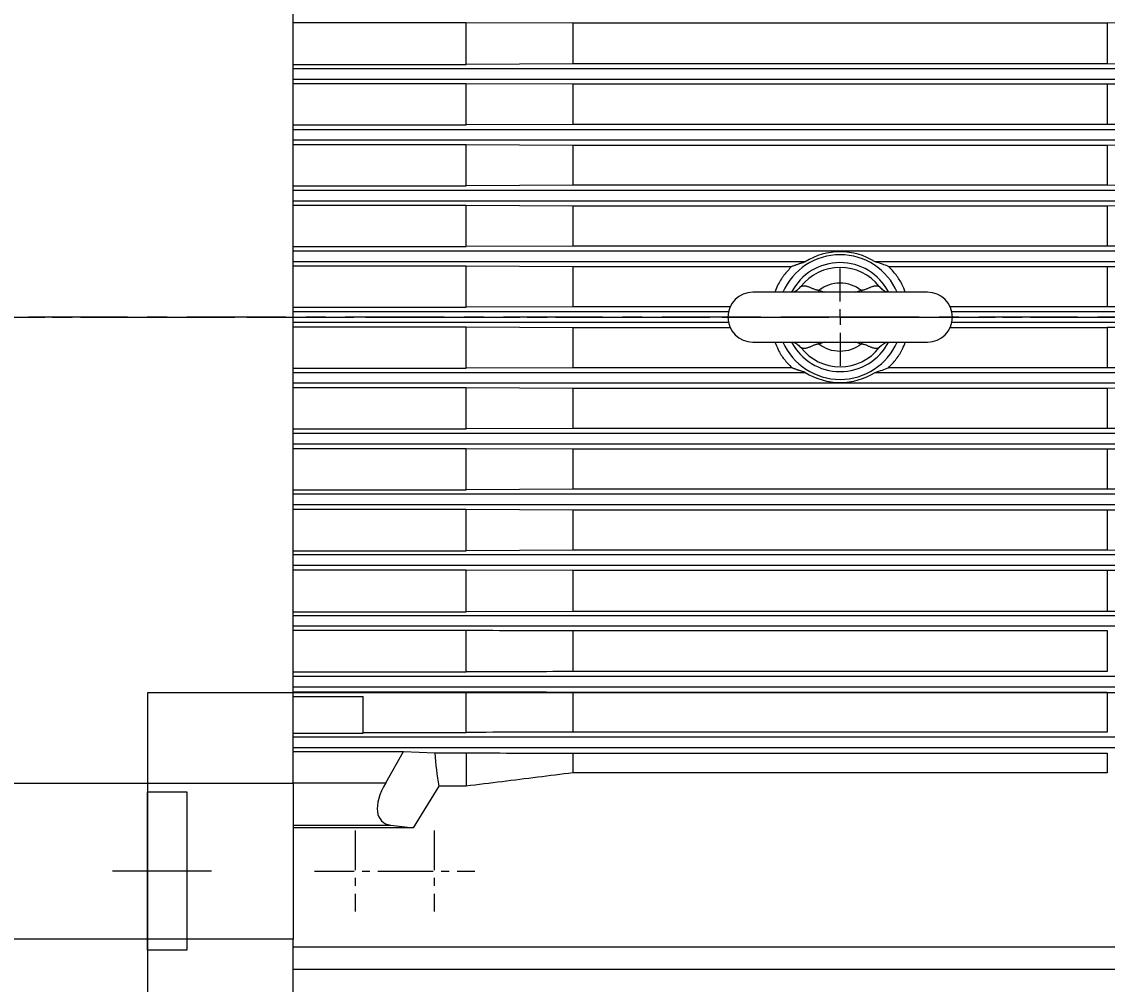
# Model space of a CAD drawing. Header units: millimetres. Extents: x -1229 to 6348, y -522 to 5252.
# Drawn here: x 489.4 to 837.7, y 2874.5 to 3183.5 of the extents above; entities that cross this region are included whole.
import ezdxf

# ---------------------------------------------------------------- set-up
doc = ezdxf.new("R2010")
doc.units = ezdxf.units.MM
doc.header["$LTSCALE"] = 25.4
doc.linetypes.add('CENTER', pattern=[2, 1.25, -0.25, 0.25, -0.25])
doc.linetypes.add('CENTERX2', pattern=[0.8, 0.5, -0.1, 0.1, -0.1])
doc.layers.get('Defpoints').update_dxf_attribs({"lineweight": 5})
for name, color, linetype, lineweight in [('Centerline', 5, 'CENTERX2', 5), ('CL', 1, 'CENTER', 5), ('TEXT', 104, 'Continuous', 5)]:
    doc.layers.add(name, color=color, linetype=linetype, lineweight=lineweight)
doc.styles.get("Standard").update_dxf_attribs({"font": 'arial.ttf'})
doc.dimstyles.new('STANDARD 2 PLCS$3', dxfattribs={"dimtxt": 25.4, "dimasz": 12.7, "dimexe": 4.572, "dimexo": 1.5875, "dimgap": 2.286, "dimtad": 0, "dimtih": 1, "dimtoh": 1, "dimzin": 4, "dimdsep": 46, "dimtxsty": 'Standard', "dimcen": 2.286, "dimaunit": 1, "dimadec": 0, "dimazin": 1, "dimtfac": 1, "dimtofl": 0, "dimtmove": 1, "dimatfit": 3, "dimfxl": 25.4, "dimtolj": 1, "dimtzin": 4, "dimarcsym": 0})

# ---------------------------------------------------------------- blocks, each defined once
blk = doc.blocks.new('HHI 365TS TOP VIEW')
at = {"color": 7, "linetype": 'Continuous', "lineweight": 5}
for p, q in [((-575.2, -149.65), (-575.2, 149.65)), ((-575.2, 94.6), (-519.7, 94.6)), ((-519.7, 94.6), (-485.41, 94.49)), ((-519.7, 81.11), (-519.7, 94.6)), ((-485.41, 94.49), (-313.99, 94.49)), ((-485.41, 94.49), (-485.41, 81.26)), ((-313.99, 94.49), (-279.7, 94.6)), ((-313.99, 94.49), (-313.99, 81.26)), ((-575.2, 81.11), (-519.7, 81.11)), ((-485.41, 81.26), (-519.7, 81.11)), ((-313.99, 81.26), (-485.41, 81.26)), ((-279.7, 81.11), (-313.99, 81.26)), ((-575.2, 79.75), (-221.2, 79.75)), ((-221.2, 76.25), (-575.2, 76.25)), ((-575.2, 75), (-519.7, 75)), ((-519.7, 75), (-485.41, 74.86)), ((-519.7, 61.7), (-519.7, 75)), ((-485.41, 74.86), (-313.99, 74.86)), ((-485.41, 74.86), (-485.41, 61.87)), ((-313.99, 74.86), (-279.7, 75)), ((-313.99, 74.86), (-313.99, 61.87)), ((-575.2, 61.7), (-519.7, 61.7)), ((-575.2, 60.25), (-221.2, 60.25)), ((-485.41, 61.87), (-519.7, 61.7)), ((-313.99, 61.87), (-485.41, 61.87)), ((-279.7, 61.7), (-313.99, 61.87)), ((-221.2, 56.75), (-575.2, 56.75)), ((-575.2, 55.4), (-519.7, 55.4)), ((-519.7, 55.4), (-485.41, 55.24)), ((-519.7, 42.16), (-519.7, 55.4)), ((-485.41, 55.24), (-313.99, 55.24)), ((-485.41, 55.24), (-485.41, 42.33)), ((-313.99, 55.24), (-279.7, 55.4)), ((-313.99, 55.24), (-313.99, 42.33)), ((-575.2, 42.16), (-519.7, 42.16)), ((-485.41, 42.33), (-519.7, 42.16)), ((-313.99, 42.33), (-485.41, 42.33)), ((-279.7, 42.16), (-313.99, 42.33)), ((-575.2, 40.75), (-221.2, 40.75)), ((-221.2, 37.25), (-575.2, 37.25)), ((-575.2, 35.91), (-519.7, 35.91)), ((-519.7, 35.91), (-485.41, 35.74)), ((-519.7, 22.61), (-519.7, 35.91)), ((-485.41, 35.74), (-313.99, 35.74)), ((-485.41, 35.74), (-485.41, 22.79)), ((-313.99, 35.74), (-279.7, 35.91)), ((-313.99, 35.74), (-313.99, 22.79)), ((-575.2, 22.61), (-519.7, 22.61)), ((-575.2, 21.25), (-221.2, 21.25)), ((-485.41, 22.79), (-519.7, 22.61)), ((-313.99, 22.79), (-485.41, 22.79)), ((-279.7, 22.61), (-313.99, 22.79)), ((-410.9, 17.75), (-575.2, 17.75)), ((-221.2, 17.75), (-388.5, 17.75)), ((-575.2, 16.42), (-519.7, 16.42)), ((-519.7, 16.42), (-485.41, 16.25)), ((-519.7, 3.15), (-519.7, 16.42)), ((-485.41, 16.25), (-415.25, 16.25)), ((-485.41, 16.25), (-485.41, 3.34)), ((-399.7, 5), (-399.7, 15.61)), ((-384.15, 16.25), (-313.99, 16.25)), ((-313.99, 16.25), (-279.7, 16.42)), ((-313.99, 16.25), (-313.99, 3.34)), ((-371.7, 8), (-427.7, 8)), ((-412.82, 9.17), (-412.27, 9.79)), ((-406.5, 8.66), (-406.77, 8)), ((-406.5, 8.66), (-404.77, 8)), ((-394.62, 8), (-392.9, 8.66)), ((-392.63, 8), (-392.9, 8.66)), ((-387.13, 9.79), (-386.59, 9.16)), ((-575.2, 3.15), (-519.7, 3.15)), ((-575.2, 1.75), (-435.51, 1.75)), ((-485.41, 3.34), (-519.7, 3.15)), ((-434.97, 3.34), (-485.41, 3.34)), ((-399.7, 0), (-399.7, 2.5)), ((-313.99, 3.34), (-364.43, 3.34)), ((-363.89, 1.75), (-221.2, 1.75)), ((-279.7, 3.15), (-313.99, 3.34)), ((-435.51, -1.75), (-575.2, -1.75)), ((-575.2, -3.15), (-519.7, -3.15)), ((-519.7, -3.15), (-485.41, -3.34)), ((-519.7, -16.42), (-519.7, -3.15)), ((-485.41, -3.34), (-434.97, -3.34)), ((-485.41, -3.34), (-485.41, -16.25)), ((-404.7, 0), (-415.31, 0)), ((-399.7, 0), (-402.2, 0)), ((-399.7, 0), (-399.7, -2.5)), ((-399.7, 0), (-397.2, 0)), ((-394.7, 0), (-384.09, 0)), ((-364.43, -3.34), (-313.99, -3.34)), ((-221.2, -1.75), (-363.89, -1.75)), ((-279.7, -3.15), (-313.99, -3.34)), ((-313.99, -3.34), (-313.99, -16.25)), ((-399.7, -5), (-399.7, -15.61)), ((-427.7, -8), (-371.7, -8)), ((-412.27, -9.79), (-412.81, -9.16)), ((-406.77, -8), (-406.5, -8.66)), ((-404.78, -8), (-406.5, -8.66)), ((-392.9, -8.66), (-394.62, -8)), ((-392.9, -8.66), (-392.63, -8)), ((-386.58, -9.17), (-387.13, -9.79)), ((-575.2, -16.42), (-519.7, -16.42)), ((-485.41, -16.25), (-519.7, -16.42)), ((-415.25, -16.25), (-485.41, -16.25)), ((-313.99, -16.25), (-384.15, -16.25)), ((-279.7, -16.42), (-313.99, -16.25)), ((-575.2, -17.75), (-410.9, -17.75)), ((-388.5, -17.75), (-221.2, -17.75)), ((-221.2, -21.25), (-575.2, -21.25)), ((-575.2, -22.61), (-519.7, -22.61)), ((-519.7, -22.61), (-485.41, -22.79)), ((-519.7, -35.91), (-519.7, -22.61)), ((-485.41, -22.79), (-313.99, -22.79)), ((-485.41, -22.79), (-485.41, -35.74)), ((-313.99, -22.79), (-279.7, -22.61)), ((-313.99, -22.79), (-313.99, -35.74)), ((-575.2, -35.91), (-519.7, -35.91)), ((-575.2, -37.25), (-221.2, -37.25)), ((-485.41, -35.74), (-519.7, -35.91)), ((-313.99, -35.74), (-485.41, -35.74)), ((-279.7, -35.91), (-313.99, -35.74)), ((-221.2, -40.75), (-575.2, -40.75)), ((-575.2, -42.16), (-519.7, -42.16)), ((-519.7, -42.16), (-485.41, -42.33)), ((-519.7, -55.4), (-519.7, -42.16)), ((-485.41, -42.33), (-313.99, -42.33)), ((-485.41, -42.33), (-485.41, -55.24)), ((-313.99, -42.33), (-279.7, -42.16)), ((-313.99, -42.33), (-313.99, -55.24)), ((-575.2, -55.4), (-519.7, -55.4)), ((-485.41, -55.24), (-519.7, -55.4)), ((-313.99, -55.24), (-485.41, -55.24)), ((-279.7, -55.4), (-313.99, -55.24)), ((-575.2, -56.75), (-221.2, -56.75)), ((-221.2, -60.25), (-575.2, -60.25)), ((-575.2, -61.7), (-519.7, -61.7)), ((-519.7, -61.7), (-485.41, -61.87)), ((-519.7, -75), (-519.7, -61.7)), ((-485.41, -61.87), (-313.99, -61.87)), ((-485.41, -61.87), (-485.41, -74.86)), ((-313.99, -61.87), (-279.7, -61.7)), ((-313.99, -61.87), (-313.99, -74.86)), ((-575.2, -75), (-519.7, -75)), ((-575.2, -76.25), (-221.2, -76.25)), ((-485.41, -74.86), (-519.7, -75)), ((-313.99, -74.86), (-485.41, -74.86)), ((-279.7, -75), (-313.99, -74.86)), ((-221.2, -79.75), (-575.2, -79.75)), ((-575.2, -81.11), (-519.7, -81.11)), ((-519.7, -81.11), (-485.41, -81.26)), ((-519.7, -94.6), (-519.7, -81.11)), ((-485.41, -81.26), (-313.99, -81.26)), ((-485.41, -81.26), (-485.41, -94.49)), ((-313.99, -81.26), (-279.7, -81.11)), ((-313.99, -81.26), (-313.99, -94.49)), ((-575.2, -94.6), (-519.7, -94.6)), ((-575.2, -95.75), (-221.2, -95.75)), ((-485.41, -94.49), (-519.7, -94.6)), ((-313.99, -94.49), (-485.41, -94.49)), ((-279.7, -94.6), (-313.99, -94.49)), ((-221.2, -99.25), (-575.2, -99.25)), ((-575.2, -100.51), (-519.7, -100.51)), ((-519.7, -113.91), (-519.7, -100.51)), ((-485.41, -100.63), (-313.99, -100.63)), ((-485.41, -100.63), (-485.41, -113.79)), ((-313.99, -100.63), (-313.99, -113.79)), ((-575.2, -113.91), (-519.7, -113.91)), ((-313.99, -113.79), (-485.41, -113.79)), ((-575.2, -115.25), (-221.2, -115.25)), ((-221.2, -118.75), (-575.2, -118.75)), ((-575.2, -120.24), (-519.7, -120.24)), ((-575.2, -121.82), (-552.7, -121.82)), ((-552.7, -133.56), (-552.7, -121.82)), ((-519.7, -133.31), (-519.7, -120.24)), ((-485.41, -120.37), (-313.99, -120.37)), ((-485.41, -120.37), (-485.41, -133.19)), ((-313.99, -120.37), (-313.99, -133.19)), ((-575.2, -133.56), (-552.7, -133.56)), ((-575.2, -134.75), (-221.2, -134.75)), ((-552.7, -133.31), (-519.7, -133.31)), ((-313.99, -133.19), (-485.41, -133.19)), ((-221.2, -138.25), (-575.2, -138.25)), ((-575.2, -139.45), (-539.73, -139.45)), ((-545.48, -149.45), (-539.73, -139.45)), ((-539.73, -139.45), (-529.73, -139.87)), ((-529.73, -139.87), (-519.7, -139.87)), ((-519.7, -139.87), (-519.7, -150.55)), ((-485.41, -140.01), (-313.99, -140.01)), ((-485.41, -140.01), (-485.41, -146.3)), ((-313.99, -140.01), (-313.99, -146.3)), ((-755.2, -149.65), (-575.2, -149.65)), ((-575.2, -149.45), (-545.48, -149.45)), ((-575.2, -149.65), (-575.2, -199.67)), ((-313.99, -146.3), (-485.41, -146.3)), ((-528.41, -150.55), (-536.71, -163.96)), ((-519.7, -150.55), (-528.41, -150.55)), ((-575.2, -163.08), (-543.8, -163.08)), ((-543.8, -163.08), (-536.71, -163.96)), ((-536.71, -163.96), (-575.2, -163.96)), ((-575.2, -199.67), (-755.2, -199.67)), ((-575.2, -231), (-575.2, -199.67)), ((-575.2, -202.18), (-221.2, -202.18)), ((-575.2, -209.33), (-221.2, -209.33))]:
    blk.add_line(p, q, dxfattribs=at)
for centre, radius, start, end in [((-399.7, 0), 20.99, 57.7539, 122.2461), ((-399.7, 0), 20, 23.5782, 156.4218), ((-399.7, 0), 17.5, 27.4671, 152.7971), ((-399.7, 0), 15.94, 37.9236, 142.0764), ((-427.7, 0), 8, 90, 270), ((-371.7, 0), 8, 270, 90), ((-399.7, 0), 20, 203.5782, 336.4218), ((-399.7, 0), 17.5, 207.2029, 332.398), ((-399.7, 0), 15.94, 217.9236, 322.0764), ((-399.7, 0), 20.99, 237.7539, 302.2461)]:
    blk.add_arc(centre, radius, start, end, dxfattribs=at)
for centre, major_axis, start_param, end_param in [((-324.49, 0), (186.25, 186.25), 2.755771, 2.829283), ((-533.19, -148.14), (13.59, 13.59), 2.094395, 3.490659)]:
    blk.add_ellipse(centre, major_axis=major_axis, ratio=0.466308, start_param=start_param, end_param=end_param, dxfattribs=at)
for points, knots in [([(-415.25, 16.25), (-415.12, 16.3), (-414.86, 16.4), (-414.46, 16.56), (-414.07, 16.71), (-413.67, 16.85), (-413.28, 16.99), (-412.88, 17.13), (-412.49, 17.26), (-412.09, 17.39), (-411.69, 17.51), (-411.3, 17.63), (-411.03, 17.71), (-410.9, 17.75)], [0, 0, 0, 0, 0.103995, 0.205368, 0.304119, 0.400251, 0.493765, 0.584664, 0.672948, 0.758622, 0.841686, 0.922145, 1, 1, 1, 1]), ([(-384.15, 16.25), (-384.78, 16.5), (-385.44, 16.75), (-386.87, 17.25), (-387.64, 17.5), (-388.5, 17.75)], [0, 0, 0, 0, 0.5, 0.5, 1, 1, 1, 1]), ([(-415.25, 16.25), (-416.1, 15.34), (-417.83, 13.49), (-419.61, 10.66), (-420.34, 8.73), (-420.62, 8)], [0, 0, 0, 0, 0.376948, 0.764816, 1, 1, 1, 1]), ([(-378.79, 8), (-379.12, 8.85), (-379.87, 10.81), (-381.68, 13.62), (-383.32, 15.36), (-384.15, 16.25)], [0, 0, 0, 0, 0.275569, 0.63315, 1, 1, 1, 1]), ([(-406.5, 8.66), (-404.56, 10.19), (-402.16, 11.01), (-397.24, 11.01), (-394.84, 10.19), (-392.9, 8.66)], [0, 0, 0, 0, 0.5, 0.5, 1, 1, 1, 1]), ([(-412.79, 9.31), (-413.15, 8.94), (-413.7, 8.39), (-414.63, 8.05), (-415.03, 8.02), (-415.28, 8)], [0, 0, 0, 0, 0.434241, 0.653995, 1, 1, 1, 1]), ([(-412.27, 9.79), (-412.24, 9.82), (-412.18, 9.86), (-412.08, 9.91), (-411.97, 9.95), (-411.86, 9.99), (-411.75, 10.02), (-411.63, 10.05), (-411.52, 10.06), (-411.39, 10.07), (-411.21, 10.08), (-410.97, 10.06), (-410.65, 10.01), (-410.31, 9.93), (-409.92, 9.8), (-409.53, 9.64), (-409.13, 9.47), (-408.76, 9.3), (-408.33, 9.12), (-407.9, 8.95), (-407.49, 8.82), (-407.13, 8.74), (-406.82, 8.69), (-406.6, 8.67), (-406.5, 8.66)], [0, 0, 0, 0, 0.029112, 0.057905, 0.086379, 0.114534, 0.142371, 0.169891, 0.197096, 0.223987, 0.250568, 0.31244, 0.375724, 0.432661, 0.500226, 0.580516, 0.62547, 0.693877, 0.750267, 0.816182, 0.875381, 0.917476, 0.958931, 1, 1, 1, 1]), ([(-392.9, 8.66), (-392.84, 8.67), (-392.71, 8.68), (-392.52, 8.7), (-392.32, 8.73), (-392.13, 8.77), (-391.86, 8.84), (-391.49, 8.96), (-391.06, 9.12), (-390.64, 9.31), (-390.27, 9.47), (-389.87, 9.65), (-389.48, 9.8), (-389.09, 9.93), (-388.75, 10.01), (-388.43, 10.06), (-388.15, 10.08), (-387.91, 10.07), (-387.69, 10.03), (-387.49, 9.98), (-387.3, 9.9), (-387.19, 9.83), (-387.13, 9.79)], [0, 0, 0, 0, 0.024875, 0.049859, 0.075011, 0.100386, 0.126041, 0.184933, 0.250531, 0.30697, 0.375525, 0.420078, 0.500086, 0.568001, 0.625285, 0.688118, 0.749579, 0.797618, 0.84667, 0.896747, 0.947856, 1, 1, 1, 1]), ([(-384.12, 8), (-384.37, 8.02), (-384.77, 8.05), (-385.7, 8.39), (-386.25, 8.94), (-386.61, 9.31)], [0, 0, 0, 0, 0.345286, 0.565134, 1, 1, 1, 1]), ([(-420.61, -8), (-420.28, -8.85), (-419.53, -10.81), (-417.72, -13.62), (-416.08, -15.36), (-415.25, -16.25)], [0, 0, 0, 0, 0.275569, 0.63315, 1, 1, 1, 1]), ([(-415.28, -8), (-415.03, -8.02), (-414.63, -8.05), (-413.7, -8.39), (-413.15, -8.94), (-412.79, -9.31)], [0, 0, 0, 0, 0.345286, 0.565134, 1, 1, 1, 1]), ([(-406.5, -8.66), (-406.56, -8.67), (-406.69, -8.68), (-406.88, -8.7), (-407.08, -8.73), (-407.27, -8.77), (-407.54, -8.84), (-407.91, -8.96), (-408.34, -9.12), (-408.76, -9.31), (-409.13, -9.47), (-409.53, -9.65), (-409.92, -9.8), (-410.31, -9.93), (-410.65, -10.01), (-410.97, -10.06), (-411.25, -10.08), (-411.49, -10.07), (-411.71, -10.03), (-411.91, -9.98), (-412.1, -9.9), (-412.21, -9.83), (-412.27, -9.79)], [0, 0, 0, 0, 0.0248748, 0.0498591, 0.0750107, 0.1003862, 0.126041, 0.1849332, 0.2505305, 0.3069713, 0.3755249, 0.4200803, 0.5000863, 0.568001, 0.6252851, 0.6881177, 0.7495793, 0.7976175, 0.8466699, 0.8967472, 0.9478564, 1, 1, 1, 1]), ([(-392.9, -8.66), (-394.84, -10.19), (-397.24, -11.01), (-402.16, -11.01), (-404.56, -10.19), (-406.5, -8.66)], [0, 0, 0, 0, 0.5, 0.5, 1, 1, 1, 1]), ([(-387.13, -9.79), (-387.16, -9.82), (-387.22, -9.86), (-387.32, -9.91), (-387.43, -9.95), (-387.54, -9.99), (-387.65, -10.02), (-387.77, -10.05), (-387.88, -10.06), (-388.01, -10.07), (-388.19, -10.08), (-388.43, -10.06), (-388.75, -10.01), (-389.09, -9.93), (-389.48, -9.8), (-389.87, -9.64), (-390.27, -9.47), (-390.64, -9.3), (-391.07, -9.12), (-391.5, -8.95), (-391.91, -8.82), (-392.27, -8.74), (-392.58, -8.69), (-392.8, -8.67), (-392.9, -8.66)], [0, 0, 0, 0, 0.029112, 0.057905, 0.086379, 0.114534, 0.142371, 0.169891, 0.197096, 0.223987, 0.250568, 0.31244, 0.375724, 0.432661, 0.500226, 0.580516, 0.62547, 0.693877, 0.750267, 0.816182, 0.875381, 0.917476, 0.958931, 1, 1, 1, 1]), ([(-386.61, -9.31), (-386.25, -8.94), (-385.7, -8.39), (-384.77, -8.05), (-384.37, -8.02), (-384.12, -8)], [0, 0, 0, 0, 0.434241, 0.653995, 1, 1, 1, 1]), ([(-384.15, -16.25), (-383.3, -15.34), (-381.57, -13.49), (-379.79, -10.66), (-379.06, -8.73), (-378.78, -8)], [0, 0, 0, 0, 0.376948, 0.764816, 1, 1, 1, 1]), ([(-410.9, -17.75), (-411.01, -17.72), (-411.24, -17.65), (-411.57, -17.55), (-411.91, -17.45), (-412.24, -17.34), (-412.57, -17.23), (-412.91, -17.12), (-413.24, -17), (-413.58, -16.88), (-413.91, -16.76), (-414.25, -16.64), (-414.58, -16.51), (-414.92, -16.38), (-415.14, -16.29), (-415.25, -16.25)], [0, 0, 0, 0, 0.065708, 0.13328, 0.202717, 0.274021, 0.347193, 0.422236, 0.49915, 0.577937, 0.658597, 0.741133, 0.825545, 0.911833, 1, 1, 1, 1]), ([(-388.5, -17.75), (-387.64, -17.5), (-386.87, -17.25), (-385.44, -16.75), (-384.78, -16.5), (-384.15, -16.25)], [0, 0, 0, 0, 0.5, 0.5, 1, 1, 1, 1]), ([(-519.7, -100.51), (-513.96, -100.53), (-502.53, -100.57), (-491.1, -100.61), (-485.41, -100.63)], [0, 0, 0, 0, 0.502523, 1, 1, 1, 1]), ([(-485.41, -113.79), (-491.1, -113.81), (-502.53, -113.85), (-513.96, -113.89), (-519.7, -113.91)], [0, 0, 0, 0, 0.497456, 1, 1, 1, 1]), ([(-519.7, -120.24), (-513.95, -120.26), (-502.52, -120.31), (-491.09, -120.35), (-485.41, -120.37)], [0, 0, 0, 0, 0.502958, 1, 1, 1, 1]), ([(-485.41, -133.19), (-491.09, -133.21), (-502.52, -133.25), (-513.95, -133.29), (-519.7, -133.31)], [0, 0, 0, 0, 0.496973, 1, 1, 1, 1]), ([(-519.7, -139.87), (-513.94, -139.89), (-502.51, -139.94), (-491.08, -139.98), (-485.41, -140.01)], [0, 0, 0, 0, 0.503663, 1, 1, 1, 1]), ([(-485.41, -146.3), (-489.18, -146.77), (-496.76, -147.72), (-508.19, -149.13), (-515.85, -150.08), (-519.7, -150.55)], [0, 0, 0, 0, 0.330077, 0.66341, 1, 1, 1, 1])]:
    blk.add_open_spline(points, degree=3, knots=knots, dxfattribs=at)
at = {"layer": 'Centerline', "linetype": 'CENTERX2', "lineweight": 5, "ltscale": 1.5}
blk.add_line((-887.22, 0), (73.43, 0), dxfattribs=at)
at = {"layer": 'Centerline', "linetype": 'CENTERX2', "lineweight": 5}
for p, q in [((-555.3, -164.8), (-555.3, -190.8)), ((-529.9, -164.8), (-529.9, -190.8)), ((-568.3, -177.8), (-542.3, -177.8)), ((-542.9, -177.8), (-516.9, -177.8))]:
    blk.add_line(p, q, dxfattribs=at)
blk = doc.blocks.new('*D85')
at = {"layer": 'Defpoints', "color": 0, "linetype": 'Continuous', "ltscale": 3, "transparency": 16777216}
for p in [(1387.78, 3151.44), (1547.57, 3025.92)]:
    blk.add_point(p, dxfattribs=at)
at = {"layer": 'TEXT', "color": 0, "linetype": 'Continuous', "lineweight": -2, "ltscale": 3, "transparency": 16777216}
for p, q in [((796.74, 3605.74), (809.44, 3605.74)), ((809.44, 3605.74), (1377.79, 3159.29)), ((1467.67, 3086.39), (1467.67, 3090.97)), ((1465.39, 3088.68), (1469.96, 3088.68))]:
    blk.add_line(p, q, dxfattribs=at)
at = {"layer": 'TEXT', "color": 0, "linetype": 'Continuous', "ltscale": 3, "transparency": 16777216}
blk.add_solid([(1379.1, 3160.95), (1376.48, 3157.62), (1387.78, 3151.44)], dxfattribs=at)
at = {"layer": 'TEXT', "color": 0, "linetype": 'Continuous', "lineweight": 5, "ltscale": 3, "transparency": 16777216, "insert": (599.38, 3605.74), "char_height": 50.8, "attachment_point": 5}
blk.add_mtext('\\A1;∅203 INLET', dxfattribs=at)
blk = doc.blocks.new('*D86')
at = {"layer": 'Defpoints', "color": 0, "linetype": 'Continuous', "ltscale": 3, "transparency": 16777216}
for p in [(1557.73, 3207.67), (1377.62, 2969.69)]:
    blk.add_point(p, dxfattribs=at)
at = {"layer": 'TEXT', "color": 0, "linetype": 'Continuous', "lineweight": -2, "ltscale": 3, "transparency": 16777216}
for p, q in [((1467.67, 3086.39), (1467.67, 3090.97)), ((1465.39, 3088.68), (1469.96, 3088.68)), ((1107.52, 2612.8), (1369.95, 2959.56)), ((1094.82, 2612.8), (1107.52, 2612.8))]:
    blk.add_line(p, q, dxfattribs=at)
at = {"layer": 'TEXT', "color": 0, "linetype": 'Continuous', "ltscale": 3, "transparency": 16777216}
blk.add_solid([(1368.27, 2960.84), (1371.64, 2958.29), (1377.62, 2969.69)], dxfattribs=at)
at = {"layer": 'TEXT', "color": 0, "linetype": 'Continuous', "lineweight": 5, "ltscale": 3, "transparency": 16777216, "insert": (931.38, 2612.8), "char_height": 50.8, "attachment_point": 5}
blk.add_mtext('\\A1;∅298 B.C.', dxfattribs=at)
blk = doc.blocks.new('*D87')
at = {"layer": 'Defpoints', "color": 0, "linetype": 'Continuous', "ltscale": 3, "transparency": 16777216}
for p in [(1415.91, 2958.7), (1405.22, 2942.93)]:
    blk.add_point(p, dxfattribs=at)
at = {"layer": 'TEXT', "color": 0, "linetype": 'Continuous', "lineweight": -2, "ltscale": 3, "transparency": 16777216}
for p, q in [((1408.28, 2950.81), (1412.85, 2950.81)), ((1410.57, 2948.53), (1410.57, 2953.1)), ((1103.76, 2498.36), (1398.09, 2932.42)), ((1091.06, 2498.36), (1103.76, 2498.36))]:
    blk.add_line(p, q, dxfattribs=at)
at = {"layer": 'TEXT', "color": 0, "linetype": 'Continuous', "ltscale": 3, "transparency": 16777216}
blk.add_solid([(1396.34, 2933.61), (1399.84, 2931.23), (1405.22, 2942.93)], dxfattribs=at)
at = {"layer": 'TEXT', "color": 0, "linetype": 'Continuous', "lineweight": 5, "ltscale": 3, "transparency": 16777216, "insert": (733.54, 2498.36), "char_height": 50.8, "attachment_point": 5}
blk.add_mtext('\\A1;3/4-10 UNC HOLE, 8X', dxfattribs=at)

msp = doc.modelspace()

# ---------------------------------------------------------------- linework, layer by layer
at = {"lineweight": 5}
for p, q in [((529.749, 2968.03), (529.749, 2853.73)), ((974.248, 2968.03), (529.749, 2968.03))]:
    msp.add_line(p, q, dxfattribs=at)
msp.add_lwpolyline([(529.749, 2885.48), (529.749, 2936.28), (542.449, 2936.28), (542.449, 2885.48)], close=True, dxfattribs=at)
at = {"layer": 'CL', "color": 5, "lineweight": 5}
for p, q in [((207.15, 3088.68), (2463.628, 3088.68)), ((1285.398, 3088.68), (489.964, 3088.68)), ((550.367, 2910.88), (515.835, 2910.88))]:
    msp.add_line(p, q, dxfattribs=at)

# ---------------------------------------------------------------- block references
at = {"color": 7, "lineweight": 5}
msp.add_blockref('HHI 365TS TOP VIEW', (1151.698, 3088.68), dxfattribs=at)

# ---------------------------------------------------------------- dimensions: what is measured, and where the dimension line sits
at = {"layer": 'TEXT', "color": 7, "linetype": 'Continuous', "lineweight": 5, "ltscale": 3}
for p1, p2, text, override, picture, middle in [((1547.569, 3025.918), (1387.775, 3151.442), '<> INLET', {"dimscale": 1, "dimtxt": 50.8, "dimdec": 0}, '*D85', (809.443, 3605.744)), ((1557.725, 3207.67), (1377.619, 2969.69), '<> B.C.', {"dimscale": 1, "dimtxt": 50.8, "dimdec": 0}, '*D86', (1107.518, 2612.798)), ((1415.912, 2958.697), (1405.22, 2942.93), '3/4-10 UNC HOLE, 8X', {"dimscale": 1, "dimtxt": 50.8}, '*D87', (1103.763, 2498.359))]:
    dim = msp.add_diameter_dim_2p(p1=p1, p2=p2, text=text, dimstyle='STANDARD 2 PLCS$3', override=override, dxfattribs=at)
    dim.commit()
    dim.dimension.update_dxf_attribs({"geometry": picture, "text_midpoint": middle, "dimtype": 163})

doc.saveas('drawing.dxf')
